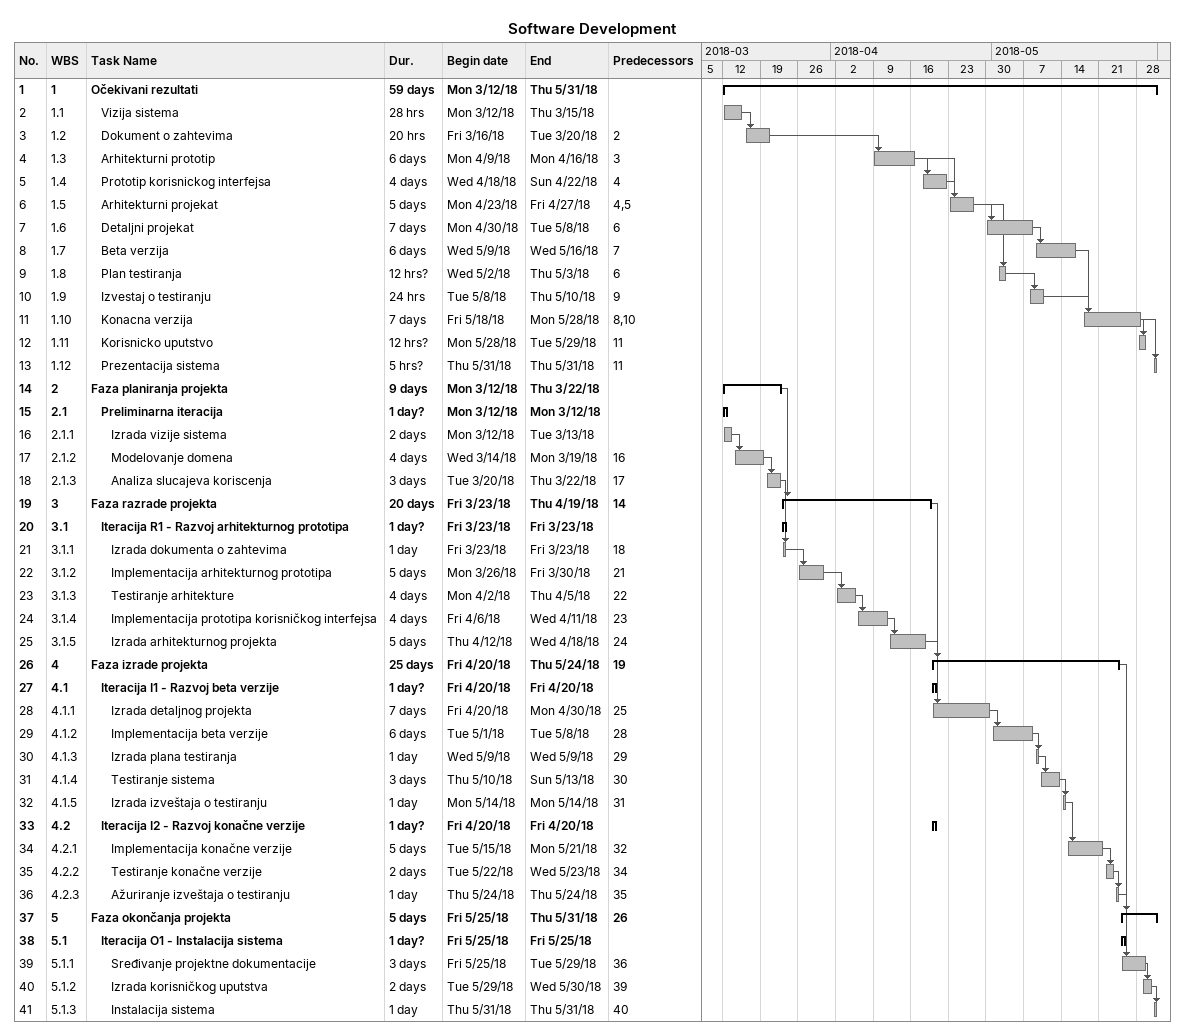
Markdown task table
Software Development

| ID | WBS | Task | Duration | Start | Finish | Predecessors |
|---|---|---|---|---|---|---|
| 1 | 1 | **Očekivani rezultati** | 59d | 2018-03-12 | 2018-05-31 |  |
| 2 | 1.1 | Vizija sistema | 28h | 2018-03-12 | 2018-03-15 |  |
| 3 | 1.2 | Dokument o zahtevima | 20h | 2018-03-16 | 2018-03-20 | 2 |
| 4 | 1.3 | Arhitekturni prototip | 6d | 2018-04-09 | 2018-04-16 | 3 |
| 5 | 1.4 | Prototip korisnickog interfejsa | 4d | 2018-04-18 | 2018-04-22 | 4 |
| 6 | 1.5 | Arhitekturni projekat | 5d | 2018-04-23 | 2018-04-27 | 4, 5 |
| 7 | 1.6 | Detaljni projekat | 7d | 2018-04-30 | 2018-05-08 | 6 |
| 8 | 1.7 | Beta verzija | 6d | 2018-05-09 | 2018-05-16 | 7 |
| 9 | 1.8 | Plan testiranja | 12h? | 2018-05-02 | 2018-05-03 | 6 |
| 10 | 1.9 | Izvestaj o testiranju | 24h | 2018-05-08 | 2018-05-10 | 9 |
| 11 | 1.10 | Konacna verzija | 7d | 2018-05-18 | 2018-05-28 | 8, 10 |
| 12 | 1.11 | Korisnicko uputstvo | 12h? | 2018-05-28 | 2018-05-29 | 11 |
| 13 | 1.12 | Prezentacija sistema | 5h? | 2018-05-31 | 2018-05-31 | 11 |
| 14 | 2 | **Faza planiranja projekta** | 9d | 2018-03-12 | 2018-03-22 |  |
| 15 | 2.1 | **Preliminarna iteracija** | 1d? | 2018-03-12 | 2018-03-12 |  |
| 16 | 2.1.1 | Izrada vizije sistema | 2d | 2018-03-12 | 2018-03-13 |  |
| 17 | 2.1.2 | Modelovanje domena | 4d | 2018-03-14 | 2018-03-19 | 16 |
| 18 | 2.1.3 | Analiza slucajeva koriscenja | 3d | 2018-03-20 | 2018-03-22 | 17 |
| 19 | 3 | **Faza razrade projekta** | 20d | 2018-03-23 | 2018-04-19 | 14 |
| 20 | 3.1 | **Iteracija R1 - Razvoj arhitekturnog prototipa** | 1d? | 2018-03-23 | 2018-03-23 |  |
| 21 | 3.1.1 | Izrada dokumenta o zahtevima | 1d | 2018-03-23 | 2018-03-23 | 18 |
| 22 | 3.1.2 | Implementacija arhitekturnog prototipa | 5d | 2018-03-26 | 2018-03-30 | 21 |
| 23 | 3.1.3 | Testiranje arhitekture | 4d | 2018-04-02 | 2018-04-05 | 22 |
| 24 | 3.1.4 | Implementacija prototipa korisničkog interfejsa | 4d | 2018-04-06 | 2018-04-11 | 23 |
| 25 | 3.1.5 | Izrada arhitekturnog projekta | 5d | 2018-04-12 | 2018-04-18 | 24 |
| 26 | 4 | **Faza izrade projekta** | 25d | 2018-04-20 | 2018-05-24 | 19 |
| 27 | 4.1 | **Iteracija I1 - Razvoj beta verzije** | 1d? | 2018-04-20 | 2018-04-20 |  |
| 28 | 4.1.1 | Izrada detaljnog projekta | 7d | 2018-04-20 | 2018-04-30 | 25 |
| 29 | 4.1.2 | Implementacija beta verzije | 6d | 2018-05-01 | 2018-05-08 | 28 |
| 30 | 4.1.3 | Izrada plana testiranja | 1d | 2018-05-09 | 2018-05-09 | 29 |
| 31 | 4.1.4 | Testiranje sistema | 3d | 2018-05-10 | 2018-05-13 | 30 |
| 32 | 4.1.5 | Izrada izveštaja o testiranju | 1d | 2018-05-14 | 2018-05-14 | 31 |
| 33 | 4.2 | **Iteracija I2 - Razvoj konačne verzije** | 1d? | 2018-04-20 | 2018-04-20 |  |
| 34 | 4.2.1 | Implementacija konačne verzije | 5d | 2018-05-15 | 2018-05-21 | 32 |
| 35 | 4.2.2 | Testiranje konačne verzije | 2d | 2018-05-22 | 2018-05-23 | 34 |
| 36 | 4.2.3 | Ažuriranje izveštaja o testiranju | 1d | 2018-05-24 | 2018-05-24 | 35 |
| 37 | 5 | **Faza okončanja projekta** | 5d | 2018-05-25 | 2018-05-31 | 26 |
| 38 | 5.1 | **Iteracija O1 - Instalacija sistema** | 1d? | 2018-05-25 | 2018-05-25 |  |
| 39 | 5.1.1 | Sređivanje projektne dokumentacije | 3d | 2018-05-25 | 2018-05-29 | 36 |
| 40 | 5.1.2 | Izrada korisničkog uputstva | 2d | 2018-05-29 | 2018-05-30 | 39 |
| 41 | 5.1.3 | Instalacija sistema | 1d | 2018-05-31 | 2018-05-31 | 40 |
